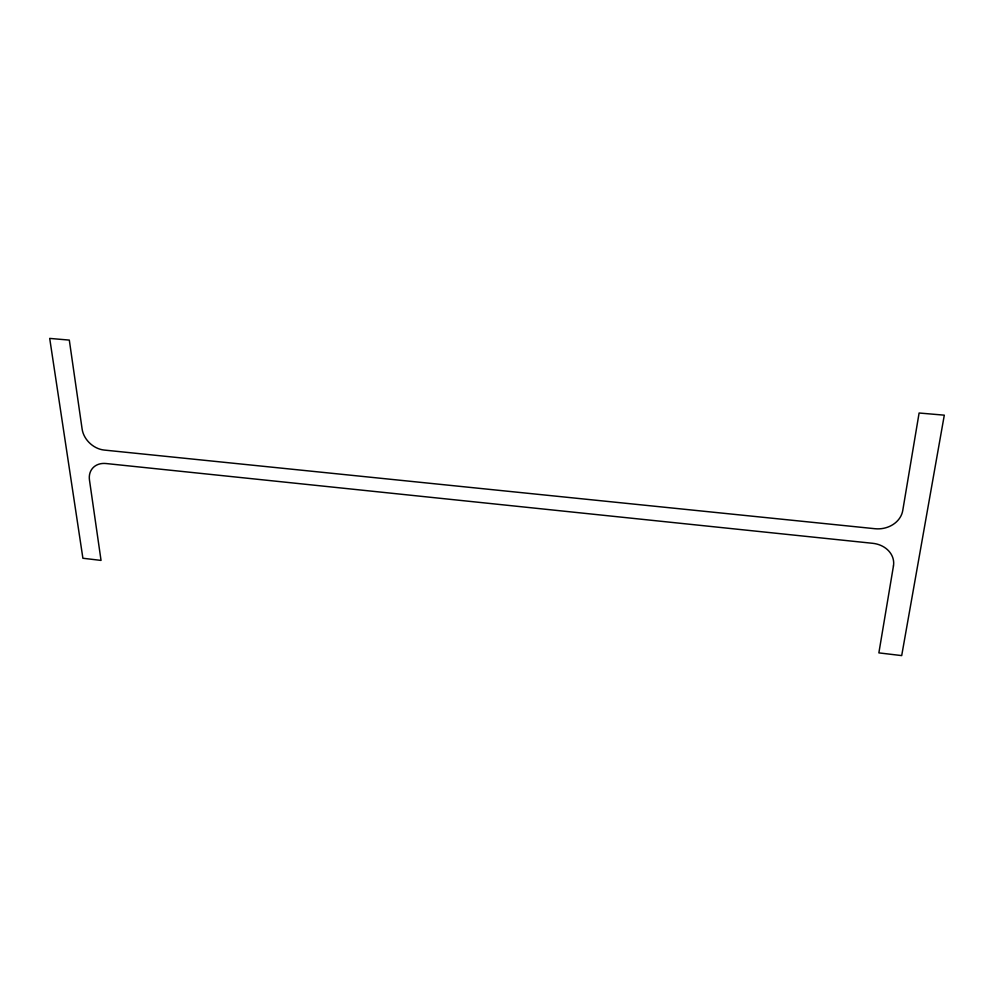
<?xml version="1.0" encoding="UTF-8"?>
<svg xmlns="http://www.w3.org/2000/svg" width="994" height="994" viewBox="0 0 994 994"><rect width="100%" height="100%" fill="white"/><g stroke="black" fill="none" stroke-linecap="round" stroke-linejoin="round"><path stroke-width="1.49" d="M893.457 565.946L878.87 652.884L901.695 655.593L944.3 415.169L919.102 413.007L902.751 510.518A24.626 20.924 -3.2 0 1 875.006 528.721L104.184 450.058A21.619 17.047 42.2 0 1 82.129 429.11L69.307 340.097L49.7 338.407L82.9 558.255L101.04 560.405L89.472 480.04A21.11 16.488 40.1 0 1 106.035 463.527L872.707 543.308A24.055 20.079 -0.7 0 1 893.457 565.946"/></g></svg>
